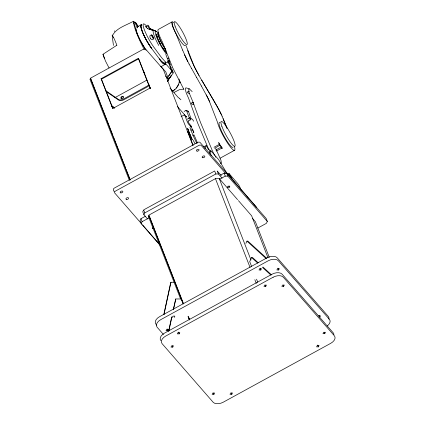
<?xml version="1.0" encoding="UTF-8"?>
<svg xmlns="http://www.w3.org/2000/svg" width="425" height="425" viewBox="0 0 425 425"><rect width="100%" height="100%" fill="white"/><g stroke="black" fill="none" stroke-linecap="round" stroke-linejoin="round"><path stroke-width="0.64" d="M209.658 151.258L210.795 150.631L210.699 154.413L211.23 155.614M172.757 71.474L173.203 72.957L167.615 81.154M163.811 314.521L170.622 282.944L170.94 282.274L174.558 282.269M163.997 314.484L170.94 282.274M168.629 331.218L171.626 317.321M173.257 309.745L175.759 298.972L181.178 298.961L183.074 303.822M168.81 331.176L171.944 316.652M173.442 309.708L175.759 298.972M165.596 63.437L165.437 63.909A19.917 3.363 61.3 0 1 165.065 64.196L163.025 63.155L160.438 60.313M167.785 60.887A19.603 3.31 61.3 0 1 165.548 62.071L165.203 63.282L161.436 61.519M167.625 81.558L168.534 79.459L165.835 71.99L160.863 66.284M204.898 148.601L206.221 145.605L208.654 149.823L208.872 149.329L210.062 151.396L209.312 153.101M166.627 52.689L165.824 54.395L167.434 58.815A16.139 2.725 61.3 0 0 169.687 61.402L169.235 60.334M187.17 119.213L188.907 118.262L189.215 117.608L186.495 110.643L185.879 110.495L184.142 111.446M143.438 210.37L142.752 211.788L143.916 214.768L147.576 218.971M145.578 216.16L140.962 218.689L140.048 220.58L141.212 223.566L160.135 245.283M143.916 214.768L144.824 212.877L215.847 173.968L218.402 173.968L222.062 178.165M141.212 223.566L142.12 221.669L149.053 217.876M152.809 227.72L152.384 228.607L153.579 228.602M172.412 317.448L173.049 316.126L174.84 316.12L174.202 317.448M167.838 330.703L168.47 329.375L166.685 329.38L166.048 330.703L167.838 330.703L167.137 328.913M172.784 347.119L173.421 345.796L171.636 345.796L170.999 347.124L172.784 347.119L172.322 345.929M179.153 333.864L179.791 332.541L178.001 332.547L177.363 333.869L179.153 333.864L178.452 332.079M245.857 243.419L246.962 241.124L247.865 241.124L266.783 258.342M220.644 175.042L224.108 173.14L226.663 173.14L266.151 218.466L267.314 221.452L266.406 223.343L257.747 228.087M258.193 262.708L252.519 257.545L251.616 257.545L249.688 261.561L251.579 266.422M260.817 270.002L261.449 268.68L259.664 268.68L259.027 270.008L260.817 270.002L260.116 268.212M213.924 394.336L214.556 393.013L212.771 393.019L212.133 394.342L213.924 394.336L213.456 393.146M265.763 286.423L266.401 285.095L264.61 285.101L263.978 286.423L265.763 286.423L265.301 285.228M278.699 269.971L279.337 268.648L277.546 268.648L276.909 269.976L278.699 269.971L278.003 268.18M231.806 394.304L232.443 392.982L230.653 392.987L230.015 394.31L231.806 394.304L231.343 393.114M283.65 286.392L284.288 285.063L282.498 285.069L281.86 286.392L283.65 286.392L283.183 285.196M318.421 346.864L319.053 345.536L317.268 345.541L316.63 346.864L318.421 346.864L317.719 345.073M324.785 333.609L325.422 332.281L323.632 332.286L322.995 333.614L324.785 333.609L324.317 332.414M190.666 119.499L191.08 118.724L188.535 111.679L187.786 110.824L186.495 110.643M171.158 75.682L169.32 78.354M112.551 36.024L112.498 35.509C116.487 27.837 126.353 25.298 133.455 21.25L134.778 22.621M168.597 75.905L171.843 71.15L173.203 72.957M167.732 77.52L172.088 71.129L168.04 60.738M137.822 26.642L137.349 26.982L137.238 27.965L135.373 23.184A2.422 0.409 61.3 0 1 135.665 22.52A2.422 0.409 61.3 0 1 137.365 25.468L137.822 26.642L140.914 24.921M109.034 67.931L105.469 61.019L102.988 54.278L116.854 45.236M190.899 130.252L192.621 129.258L193.864 132.924L190.602 125.221L191.468 126.953M161.107 66.629L165.5 64.18M172.072 21.893L158.217 29.484A14.014 2.364 61.3 0 0 162.233 41.639L172.762 67.867L183.844 89.362M130.061 180.014L90.382 78.237L142.348 49.768A3.007 1.812 -21.3 0 1 146.179 49.762L163.296 69.402L192.876 145.276M112.917 135.458L90.791 78.71L89.925 79.183L129.365 180.343M101.076 78.71L138.322 58.31L138.731 58.778L101.49 79.183L101.076 78.71L112.705 108.529L149.945 88.129L150.36 88.602M167.434 58.815L168.911 58.007M114.862 97.676L146.891 80.128M179.589 82.546L180.673 81.951M174.176 92.374L179.355 89.707L183.823 89.053M181.103 116.657L184.567 114.761L187.329 121.842A2.003 0.34 61.3 0 0 188.732 124.281L190.91 126.777M203.416 146.907L206.221 145.605M214.009 147.257L219.369 144.319L218.668 142.582L221.802 148.118L216.442 151.05M214.673 148.293L220.038 145.132L220.463 145.557M215.778 150.014L221.138 147.077M220.139 158.174L234.573 150.269M163.954 198.778L143.666 209.892L144.824 212.877M164.518 198.47L174.101 193.221M174.664 192.913L214.683 170.988L215.847 173.968M237.575 199.644L219.284 178.649L215.448 178.654L148.755 215.188L183.356 303.918M180.614 299.014L148.304 216.134L149.17 215.661L172.715 276.048M219.497 179.286L225.271 176.125L227.827 176.12L267.314 221.452M188.227 121.045L190.453 119.887L188.907 118.262M193.811 104.359L200.595 122.671L212.622 151.3A8.335 1.408 61.3 0 0 214.689 155.343M192.769 135.432L194.023 134.847L197.519 142.997M208.091 149.611L208.872 149.329M192.164 91.603L189.332 88.862L188.689 89.085L189.056 91.864L188.567 91.768M167.875 60.956L169.57 60.493M157.335 33.915C156.018 34.122 157.186 36.385 157.335 37.225M189.486 93.298C188.578 93.766 186.06 92.092 187.85 91.726M193.789 104.369L192.382 104.369L191.229 103.743L191.277 103.004L192.488 102.765M318.681 315.865L320.471 315.865L319.834 317.188L319.138 315.403M191.707 118.952L192.546 119.345L193.646 121.226M149.69 29.516L149.988 29.437L149.786 28.767M185.879 110.495L186.633 110.553M151.103 35.211L150.955 35.201A2.832 1.583 54.9 0 0 150.392 35.318L150.259 35.408A2.821 1.578 56.5 0 0 149.961 35.785L149.871 36.869A2.353 1.227 61.3 0 0 150.089 37.692A2.29 1.158 61.7 0 0 150.519 38.484M192.743 102.808L193.37 102.972L188.461 91.248L189.056 91.864M226.562 173.129L229.038 173.57L237.15 182.877A46.941 28.247 -21.3 0 1 240.492 188.557M141.695 25.001L141.297 24.958A15.89 2.683 61.3 0 0 140.946 25.24C141.605 33.766 147.151 41.358 151.635 48.434L161.505 61.689A19.97 3.368 61.3 0 0 165.745 63.362M187.398 111.435L188.535 111.679M149.547 29.495L148.038 28.82A2.911 0.967 37.6 0 1 147.342 28.316M189.332 88.862L186.171 87.863L185.406 88.129C185.258 91.768 187.223 95.099 188.631 98.35L197.577 122.804L208.76 149.584M187.244 131.739L188.089 132.398L193.115 145.302M146.258 26.297L146.551 26.419M155.948 31.253L149.956 28.719L156.283 31.397L150.418 28.9M189.215 117.608L191.08 118.724M166.775 52.673L164.815 50.803L162.318 47.239M151.89 35.498L152.224 35.732M106.144 91.497L118.803 100.215A4.006 2.412 -21.3 0 0 123.574 99.907L147.209 86.96A4.006 2.412 -21.3 0 0 149.048 85.297M111.663 105.66L114.83 107.838M114.591 108.221L111.956 106.404A2.003 1.206 -21.3 0 0 111.483 106.213M179.536 98.446L178.112 97.352L170.027 88.071M193.848 104.338L192.7 102.223L193.37 102.972M220.331 163.046L220.857 163.423L221.414 163.227L220.92 160.151L215.682 148.437M151.56 29.904L152.485 30.605M150.508 29.267L151.008 29.66M147.337 28.326L146.413 27.487M150.811 29.118L153.154 31.121A15.454 2.614 61.3 0 0 158.743 45.47M147.023 26.286L145.031 24.581A15.598 2.63 61.3 0 0 144.532 30.239A15.598 2.63 61.3 0 0 153.829 47.138L161.564 57.619L165.548 62.071M246.962 241.124L266.353 258.772M262.921 267.012L271.437 274.757M251.616 257.545L257.762 263.139M262.491 267.442L271.007 275.193M179.669 98.6L180.901 99.779M134.725 22.615L133.455 21.25L134.077 25.388A34.627 5.844 61.3 0 0 144.16 49.364M137.264 25.351L138.539 26.722M136.553 24.427L136.691 24.926L136.053 23.726L138.582 26.722M165.686 63.782L172.088 71.129M165.543 76.022L168.534 79.459M177.406 106.521L186.702 117.215M210.795 150.631L218.673 159.673L226.647 172.826L232.592 179.648L229.038 173.57M225.563 173.347L201.28 145.467A2.003 1.206 -21.3 0 0 198.725 145.472L115.579 191.022A2.003 1.206 -21.3 0 0 114.665 192.913L141.987 224.278M217.648 171.45L221.308 175.653M228.979 186.102L229.792 187.037M238.425 200.621L251.616 215.762L268.01 257.821M252.407 218.291L255.383 221.707L269.291 257.38M90.382 78.237L90.791 78.71M148.304 216.134L149.154 217.111M142.858 225.271L159.768 244.688M156.809 325.205L155.964 324.238A8.017 4.824 -21.3 0 1 159.603 316.668L267.001 257.832A8.017 4.824 -21.3 0 1 277.222 257.816L328.228 316.365A8.017 4.824 -21.3 0 1 328.892 319.106M163.45 334.48L157.128 327.218A8.017 4.824 -21.3 0 1 160.767 319.648L268.164 260.817A8.017 4.824 -21.3 0 1 278.386 260.796L329.391 319.35A8.017 4.824 -21.3 0 1 327.282 325.927M161.505 61.689L159.37 58.916A19.741 3.331 61.3 0 0 165.585 63.5M220.517 145.6L222.333 148.298L221.861 147.794L221.802 148.118M145.52 49.38L140.516 40.901A16.357 2.763 61.3 0 1 139.655 39.201L137.732 34.967M219.369 144.319L220.033 145.361M201.716 80.113L219.103 109.91L221.553 114.893M199.012 75.475L194.416 66.874L185.868 45.273M191.537 68.43L196.509 77.286M196.472 77.212L201.423 86.036M189.067 64.016L191.59 68.531M201.413 86.009L208.68 99.498L217.52 122.304A17.521 2.959 61.3 0 0 228.528 144.495A17.521 2.959 61.3 0 0 234.435 146.482M189.13 64.127L184.519 54.878M112.498 35.509L113.454 37.299M206.364 94.897L209.674 101.915M187.765 61.678L182.575 50.033M160.4 43.945L158.371 39.822M193.184 140.266L194.99 143.655M168.38 60.435L170.675 65.03M152.825 36.715L153.361 37.926M143.167 70.311L144.835 74.024M150.36 88.193L148.978 85.223A2.003 1.206 -21.3 0 1 148.915 84.798M149.547 86.562L150.376 88.342M190.926 136.77L192.158 139.49M192.169 139.65L189.104 132.542A32.55 5.493 61.3 0 1 187.685 128.626M222.089 116.163C211.602 93.787 195.378 74.29 187.717 50.532M222.041 116.057L226.987 128.217M223.146 118.692L226.971 128.18M171.716 67.394L171.891 67.825M182.601 50.092L176.093 34.048A14.014 2.364 61.3 0 1 173.597 22.53M226.663 173.14L227.827 176.12M224.108 173.14L225.271 176.125M217.239 170.983L218.402 173.968M219.284 178.649L250.994 259.983M256.557 279.177L257.736 282.216M215.448 178.654L250.043 267.383M254.851 279.708L256.291 283.406M168.056 61.439L169.24 64.472M169.713 65.689L171.371 69.934M146.11 50.235A15.964 2.693 61.3 0 1 135.857 28.783L133.742 22.929A2.507 0.425 61.3 0 1 134.257 23.216M138.97 59.388L149.882 87.385M138.322 58.31L149.945 88.129M101.49 79.183L112.88 108.396M172.954 276.664L183.287 303.158M189.051 317.948L189.773 319.797M188.158 316.243L189.598 319.94M188.047 316.577L189.231 319.616M113.401 136.691L125.662 168.146M126.145 169.384L130.231 179.865M140.962 218.689L142.12 221.669M113.613 190.246L114.192 191.733M188.068 129.609L190.023 134.672M137.19 33.607L135.857 28.783M102.988 54.278L104.507 58.735M172.497 69.62L172.762 71.225M190.113 124.212A2.104 0.356 61.3 0 1 188.902 123.107A2.104 0.356 61.3 0 1 188.185 120.875M186.559 116.859A6.008 3.618 -21.3 0 1 185.98 116.365M256.137 207.65A2.003 1.206 -21.3 0 0 256.062 206.704L200.117 142.487A2.003 1.206 -21.3 0 0 197.561 142.492L114.415 188.041A2.003 1.206 -21.3 0 0 113.507 189.933M121.332 98.696A1.403 1.094 -41.1 0 1 121.911 97.139A1.403 1.094 -41.1 0 1 123.51 97.017M105.379 90.557A2.003 1.206 -21.3 0 1 105.852 90.748L118.511 99.471A4.006 2.412 -21.3 0 0 123.282 99.163L146.917 86.217A4.006 2.412 -21.3 0 0 148.761 84.554M143.453 71.055A2.003 1.206 -21.3 0 1 143.39 70.635M149.271 85.967A2.003 1.206 -21.3 0 1 149.372 85.08M178.505 84.123A10.604 8.277 -41.1 0 1 176.168 88.055M174.919 89.314A10.604 8.277 -41.1 0 1 172.497 91.019M233.017 147.252A14.147 2.385 61.3 0 1 223.449 135.012A14.147 2.385 61.3 0 1 219.969 122.586M185.21 45.533A13.053 2.205 61.3 0 1 177.268 35.875A13.053 2.205 61.3 0 1 172.465 22.791M158.663 33.081A10.79 1.822 61.3 0 0 163.471 46.123L164.927 48.423A4.075 0.685 61.3 0 0 166.01 50.426M172.757 71.209A23.147 2.954 63.2 0 1 172.752 71.464M171.094 75.815A14.88 11.624 -41.1 0 1 168.374 79.433M179.116 79.087A10.832 8.457 -41.1 0 1 172.561 91.189M151.677 48.578A15.964 2.693 61.3 0 1 142.773 32.773A15.964 2.693 61.3 0 1 141.589 24.793M151.635 48.434A15.73 2.656 61.3 0 1 142.805 32.736A15.73 2.656 61.3 0 1 141.764 25.027M113.448 37.257A31.763 3.527 73.5 0 1 116.848 45.188M114.692 31.477A133.976 13.499 73.1 0 1 114.612 30.834M166.106 53.539A13.738 2.322 61.3 0 1 156.474 36.847A13.738 2.322 61.3 0 1 158.137 33.097M153.202 38.967A2.922 1.626 68.7 0 1 152.283 39.732L151.369 39.403A2.375 1.227 62 0 1 150.519 38.478M146.359 27.471A2.444 0.653 38.7 0 1 145.823 26.759M145.871 26.786A2.327 0.563 40.3 0 1 146.253 26.292M113.47 45.411A130.061 14.492 73.5 0 1 112.189 35.025M166.345 52.397A10.721 1.812 61.3 0 1 159.412 42.038A10.721 1.812 61.3 0 1 157.128 33.878M165.251 48.79A10.721 1.812 61.3 0 1 159.593 38.696A10.721 1.812 61.3 0 1 158.514 33.118M192.058 139.373A32.364 5.461 61.3 0 1 187.643 128.334M196.855 143.416A32.364 5.461 61.3 0 1 189.943 127.261M215.847 157.255A8.335 1.408 61.3 0 1 215.262 156.32M160.916 340.659A8.017 4.824 -21.3 0 1 164.555 333.083L271.952 274.252A8.017 4.824 -21.3 0 1 282.173 274.231L333.179 332.786A8.017 4.824 -21.3 0 1 333.912 334.517M228.028 186.192L227.391 187.515L229.181 187.515L229.819 186.187L228.028 186.192M273.116 277.233L165.713 336.063A8.017 4.824 -21.3 0 0 162.079 343.639L213.084 402.188A8.017 4.824 -21.3 0 0 223.306 402.172L330.703 343.342A8.017 4.824 -21.3 0 0 334.342 335.766L283.332 277.217A8.017 4.824 -21.3 0 0 273.116 277.233M120.897 192.886A1.403 0.845 -21.3 0 0 122.852 191.595A1.403 0.845 -21.3 0 0 120.78 191.388A1.403 0.845 -21.3 0 0 120.897 192.886M197.115 151.135A1.403 0.845 -21.3 0 0 199.07 149.844A1.403 0.845 -21.3 0 0 196.998 149.637A1.403 0.845 -21.3 0 0 197.115 151.135M126.655 199.495A1.403 0.845 -21.3 0 0 128.61 198.209A1.403 0.845 -21.3 0 0 126.538 197.997A1.403 0.845 -21.3 0 0 126.655 199.495M202.874 157.744A1.403 0.845 -21.3 0 0 204.829 156.453A1.403 0.845 -21.3 0 0 202.757 156.246A1.403 0.845 -21.3 0 0 202.874 157.744M121.879 98.797A1.403 1.094 -41.1 0 0 123.346 96.895A1.403 1.094 -41.1 0 0 121.178 96.985A1.403 1.094 -41.1 0 0 121.879 98.797M221.85 126.252A14.147 2.385 61.3 0 0 234.164 146.232A14.147 2.385 61.3 0 0 228.044 129.179A14.147 2.385 61.3 0 0 221.85 126.252M175.047 26.074A13.053 2.205 61.3 0 0 186.416 44.513A13.053 2.205 61.3 0 0 180.768 28.778A13.053 2.205 61.3 0 0 175.047 26.074M151.608 35.578A2.438 0.409 61.3 0 0 153.728 38.988A2.438 0.409 61.3 0 0 152.639 36.003A2.438 0.409 61.3 0 0 151.608 35.578M147.889 26.031A2.438 0.409 61.3 0 0 150.009 29.447A2.438 0.409 61.3 0 0 148.92 26.462A2.438 0.409 61.3 0 0 147.889 26.031"/></g></svg>
